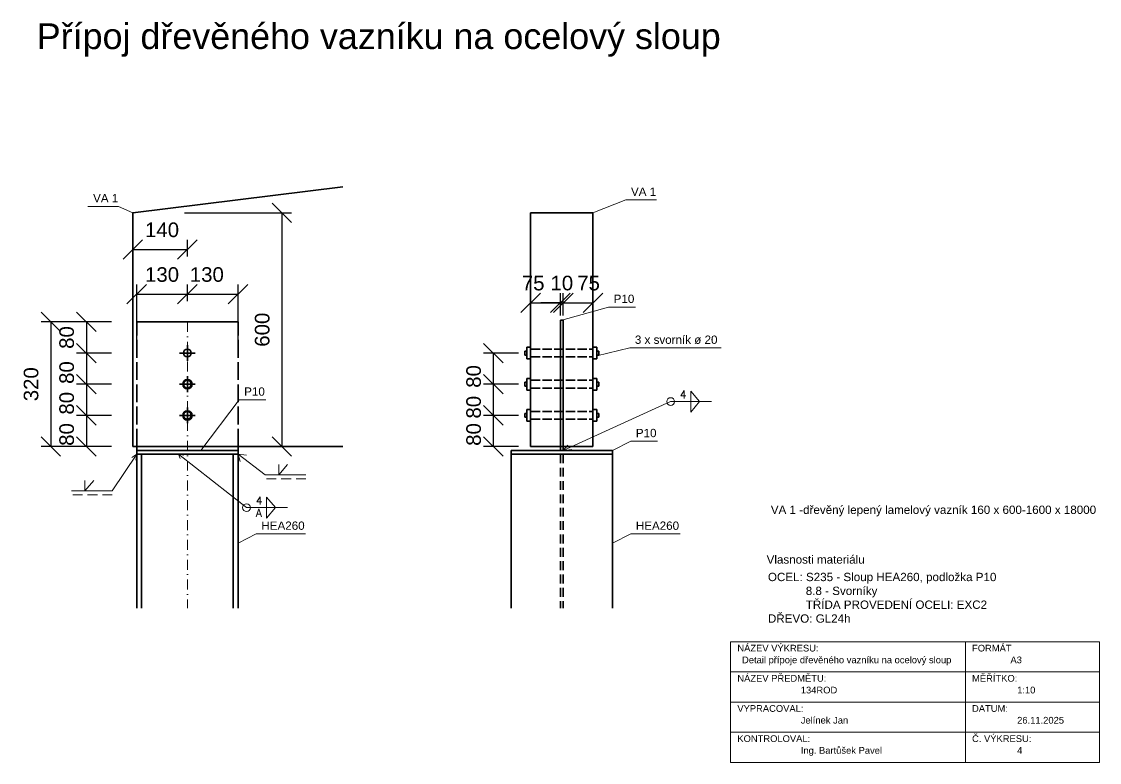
# Model space of a CAD drawing. Header units: millimetres. Extents: x -109904 to 256066, y -215550 to 75535.
# Drawn here: x 95875 to 98642, y 26754 to 28657 of the extents above; entities that cross this region are included whole.
import ezdxf

# ---------------------------------------------------------------- set-up
doc = ezdxf.new("R2010")
doc.units = ezdxf.units.MM
doc.header["$LTSCALE"] = 20
for name, pattern in [('ACAD_ISO02W100', [15, 12, -3]), ('ČERCHOVANÁ', [25.4, 12.7, -6.35, 0, -6.35]), ('ČÁRKOVANÁ', [19.05, 12.7, -6.35])]:
    doc.linetypes.add(name, pattern=pattern)
for name, color, linetype, lineweight in [('Kóty', 4, 'Continuous', 18), ('TENKÁ PLNÁ ČÁRA', 7, 'Continuous', 18), ('TENKÁ ČERCHOVANÁ ČÁRA', 60, 'ČERCHOVANÁ', 18), ('Texty', 255, 'Continuous', 13), ('TLUSTÁ PLNÁ ČÁRA', 2, 'Continuous', 35), ('šrafy', 7, 'Continuous', 13)]:
    doc.layers.add(name, color=color, linetype=linetype, lineweight=lineweight)
doc.styles.get("Standard").update_dxf_attribs({"font": 'arial.ttf'})
doc.dimstyles.new('Rozmery_1_50', dxfattribs={"dimscale": 50, "dimtxt": 0.75, "dimasz": 1, "dimexe": 0.5, "dimexo": 0.625, "dimtad": 1, "dimdec": 0, "dimtxsty": 'Standard', "dimblk": 'OBLIQUE', "dimcen": 2.5, "dimadec": 0, "dimazin": 0, "dimtfac": 1, "dimtdec": 0, "dimtmove": 0, "dimatfit": 3, "dimldrblk": 'OBLIQUE', "dimfxl": 5, "dimfxlon": 1, "dimarcsym": 0})

# ---------------------------------------------------------------- blocks, each defined once
blk = doc.blocks.new('_Oblique')
at = {"color": 0, "linetype": 'ByBlock', "lineweight": -2}
blk.add_line((-0.5, -0.5), (0.5, 0.5), dxfattribs=at)
blk = doc.blocks.new('*D229')
at = {"layer": 'Defpoints', "color": 0, "transparency": 16777216}
for p in [(96137, 27885.6), (95949.7, 27565.6), (96137, 27565.6)]:
    blk.add_point(p, dxfattribs=at)
at = {"layer": 'Kóty', "color": 0, "lineweight": -2, "transparency": 16777216}
for p, q in [((96105.8, 27885.6), (95924.7, 27885.6)), ((95949.7, 27885.6), (95949.7, 27565.6)), ((96105.8, 27565.6), (95924.7, 27565.6))]:
    blk.add_line(p, q, dxfattribs=at)
at = {"layer": 'Kóty', "color": 0, "lineweight": -2, "transparency": 16777216, "xscale": 50, "yscale": 50, "zscale": 50}
for p, rotation in [((95949.7, 27885.6), 90), ((95949.7, 27565.6), 270)]:
    blk.add_blockref('_Oblique', p, dxfattribs=dict(at, rotation=rotation))
at = {"layer": 'Kóty', "color": 0, "transparency": 16777216, "insert": (95899.3, 27725.6), "char_height": 37.5, "attachment_point": 5, "rotation": 90}
blk.add_mtext('320', dxfattribs=at)
blk = doc.blocks.new('*D230')
at = {"layer": 'Defpoints', "color": 0, "transparency": 16777216}
for p in [(96137, 27885.6), (96041.1, 27805.6), (96137, 27805.6)]:
    blk.add_point(p, dxfattribs=at)
at = {"layer": 'Kóty', "color": 0, "lineweight": -2, "transparency": 16777216}
for p, q in [((96105.8, 27885.6), (96016.1, 27885.6)), ((96041.1, 27885.6), (96041.1, 27805.6)), ((96105.8, 27805.6), (96016.1, 27805.6))]:
    blk.add_line(p, q, dxfattribs=at)
at = {"layer": 'Kóty', "color": 0, "lineweight": -2, "transparency": 16777216, "xscale": 50, "yscale": 50, "zscale": 50}
for p, rotation in [((96041.1, 27885.6), 90), ((96041.1, 27805.6), 270)]:
    blk.add_blockref('_Oblique', p, dxfattribs=dict(at, rotation=rotation))
at = {"layer": 'Kóty', "color": 0, "transparency": 16777216, "insert": (95990.7, 27845.6), "char_height": 37.5, "attachment_point": 5, "rotation": 90}
blk.add_mtext('80', dxfattribs=at)
blk = doc.blocks.new('*D231')
at = {"layer": 'Defpoints', "color": 0, "transparency": 16777216}
for p in [(96137, 27805.6), (96041.1, 27725.6), (96137, 27725.6)]:
    blk.add_point(p, dxfattribs=at)
at = {"layer": 'Kóty', "color": 0, "lineweight": -2, "transparency": 16777216}
for p, q in [((96105.8, 27805.6), (96016.1, 27805.6)), ((96041.1, 27805.6), (96041.1, 27725.6)), ((96105.8, 27725.6), (96016.1, 27725.6))]:
    blk.add_line(p, q, dxfattribs=at)
at = {"layer": 'Kóty', "color": 0, "lineweight": -2, "transparency": 16777216, "xscale": 50, "yscale": 50, "zscale": 50}
for p, rotation in [((96041.1, 27805.6), 90), ((96041.1, 27725.6), 270)]:
    blk.add_blockref('_Oblique', p, dxfattribs=dict(at, rotation=rotation))
at = {"layer": 'Kóty', "color": 0, "transparency": 16777216, "insert": (95990.7, 27755.6), "char_height": 37.5, "attachment_point": 5, "rotation": 90}
blk.add_mtext('80', dxfattribs=at)
blk = doc.blocks.new('*D232')
at = {"layer": 'Defpoints', "color": 0, "transparency": 16777216}
for p in [(96137, 27725.6), (96041.1, 27645.6), (96137, 27645.6)]:
    blk.add_point(p, dxfattribs=at)
at = {"layer": 'Kóty', "color": 0, "lineweight": -2, "transparency": 16777216}
for p, q in [((96105.8, 27725.6), (96016.1, 27725.6)), ((96041.1, 27725.6), (96041.1, 27645.6)), ((96105.8, 27645.6), (96016.1, 27645.6))]:
    blk.add_line(p, q, dxfattribs=at)
at = {"layer": 'Kóty', "color": 0, "lineweight": -2, "transparency": 16777216, "xscale": 50, "yscale": 50, "zscale": 50}
for p, rotation in [((96041.1, 27725.6), 90), ((96041.1, 27645.6), 270)]:
    blk.add_blockref('_Oblique', p, dxfattribs=dict(at, rotation=rotation))
at = {"layer": 'Kóty', "color": 0, "transparency": 16777216, "insert": (95990.7, 27676.8), "char_height": 37.5, "attachment_point": 5, "rotation": 90}
blk.add_mtext('80', dxfattribs=at)
blk = doc.blocks.new('*D237')
at = {"layer": 'Defpoints', "color": 0, "transparency": 16777216}
for p in [(96137, 27645.6), (96041.1, 27565.6), (96137, 27565.6)]:
    blk.add_point(p, dxfattribs=at)
at = {"layer": 'Kóty', "color": 0, "lineweight": -2, "transparency": 16777216}
for p, q in [((96105.8, 27645.6), (96016.1, 27645.6)), ((96041.1, 27645.6), (96041.1, 27565.6)), ((96105.8, 27565.6), (96016.1, 27565.6))]:
    blk.add_line(p, q, dxfattribs=at)
at = {"layer": 'Kóty', "color": 0, "lineweight": -2, "transparency": 16777216, "xscale": 50, "yscale": 50, "zscale": 50}
for p, rotation in [((96041.1, 27645.6), 90), ((96041.1, 27565.6), 270)]:
    blk.add_blockref('_Oblique', p, dxfattribs=dict(at, rotation=rotation))
at = {"layer": 'Kóty', "color": 0, "transparency": 16777216, "insert": (95990.7, 27596.6), "char_height": 37.5, "attachment_point": 5, "rotation": 90}
blk.add_mtext('80', dxfattribs=at)
blk = doc.blocks.new('*D238')
at = {"layer": 'Defpoints', "color": 0, "transparency": 16777216}
for p in [(96300.4, 27956.7), (96300.4, 27907.2), (96170.4, 27793.9)]:
    blk.add_point(p, dxfattribs=at)
at = {"layer": 'Kóty', "color": 0, "lineweight": -2, "transparency": 16777216}
for p, q in [((96170.4, 27825.1), (96170.4, 27981.7)), ((96300.4, 27938.5), (96300.4, 27981.7)), ((96170.4, 27956.7), (96300.4, 27956.7))]:
    blk.add_line(p, q, dxfattribs=at)
at = {"layer": 'Kóty', "color": 0, "lineweight": -2, "transparency": 16777216, "xscale": 50, "yscale": 50, "zscale": 50, "rotation": 180}
blk.add_blockref('_Oblique', (96170.4, 27956.7), dxfattribs=at)
at = {"layer": 'Kóty', "color": 0, "lineweight": -2, "transparency": 16777216, "xscale": 50, "yscale": 50, "zscale": 50}
blk.add_blockref('_Oblique', (96300.4, 27956.7), dxfattribs=at)
at = {"layer": 'Kóty', "color": 0, "transparency": 16777216, "insert": (96235.4, 28007.1), "char_height": 37.5, "attachment_point": 5}
blk.add_mtext('130', dxfattribs=at)
blk = doc.blocks.new('*D239')
at = {"layer": 'Defpoints', "color": 0, "transparency": 16777216}
for p in [(96430.6, 27956.7), (96300.4, 27907.2), (96430.6, 27793.9)]:
    blk.add_point(p, dxfattribs=at)
at = {"layer": 'Kóty', "color": 0, "lineweight": -2, "transparency": 16777216}
for p, q in [((96300.4, 27938.5), (96300.4, 27981.7)), ((96430.6, 27825.1), (96430.6, 27981.7)), ((96300.4, 27956.7), (96430.6, 27956.7))]:
    blk.add_line(p, q, dxfattribs=at)
at = {"layer": 'Kóty', "color": 0, "lineweight": -2, "transparency": 16777216, "xscale": 50, "yscale": 50, "zscale": 50, "rotation": 180}
blk.add_blockref('_Oblique', (96300.4, 27956.7), dxfattribs=at)
at = {"layer": 'Kóty', "color": 0, "lineweight": -2, "transparency": 16777216, "xscale": 50, "yscale": 50, "zscale": 50}
blk.add_blockref('_Oblique', (96430.6, 27956.7), dxfattribs=at)
at = {"layer": 'Kóty', "color": 0, "transparency": 16777216, "insert": (96350.4, 28007.1), "char_height": 37.5, "attachment_point": 5}
blk.add_mtext('130', dxfattribs=at)
blk = doc.blocks.new('*D233')
at = {"layer": 'Defpoints', "color": 0, "transparency": 16777216}
for p in [(97181.8, 27805.6), (97085.9, 27725.6), (97181.8, 27725.6)]:
    blk.add_point(p, dxfattribs=at)
at = {"layer": 'Kóty', "color": 0, "lineweight": -2, "transparency": 16777216}
for p, q in [((97150.6, 27805.6), (97060.9, 27805.6)), ((97085.9, 27805.6), (97085.9, 27725.6)), ((97150.6, 27725.6), (97060.9, 27725.6))]:
    blk.add_line(p, q, dxfattribs=at)
at = {"layer": 'Kóty', "color": 0, "lineweight": -2, "transparency": 16777216, "xscale": 50, "yscale": 50, "zscale": 50}
for p, rotation in [((97085.9, 27805.6), 90), ((97085.9, 27725.6), 270)]:
    blk.add_blockref('_Oblique', p, dxfattribs=dict(at, rotation=rotation))
at = {"layer": 'Kóty', "color": 0, "transparency": 16777216, "insert": (97035.5, 27745.6), "char_height": 37.5, "attachment_point": 5, "rotation": 90}
blk.add_mtext('80', dxfattribs=at)
blk = doc.blocks.new('*D234')
at = {"layer": 'Defpoints', "color": 0, "transparency": 16777216}
for p in [(97181.8, 27725.6), (97085.9, 27645.6), (97181.8, 27645.6)]:
    blk.add_point(p, dxfattribs=at)
at = {"layer": 'Kóty', "color": 0, "lineweight": -2, "transparency": 16777216}
for p, q in [((97150.6, 27725.6), (97060.9, 27725.6)), ((97085.9, 27725.6), (97085.9, 27645.6)), ((97150.6, 27645.6), (97060.9, 27645.6))]:
    blk.add_line(p, q, dxfattribs=at)
at = {"layer": 'Kóty', "color": 0, "lineweight": -2, "transparency": 16777216, "xscale": 50, "yscale": 50, "zscale": 50}
for p, rotation in [((97085.9, 27725.6), 90), ((97085.9, 27645.6), 270)]:
    blk.add_blockref('_Oblique', p, dxfattribs=dict(at, rotation=rotation))
at = {"layer": 'Kóty', "color": 0, "transparency": 16777216, "insert": (97035.5, 27666.6), "char_height": 37.5, "attachment_point": 5, "rotation": 90}
blk.add_mtext('80', dxfattribs=at)
blk = doc.blocks.new('*D235')
at = {"layer": 'Defpoints', "color": 0, "transparency": 16777216}
for p in [(97181.8, 27645.6), (97085.9, 27565.6), (97181.8, 27565.6)]:
    blk.add_point(p, dxfattribs=at)
at = {"layer": 'Kóty', "color": 0, "lineweight": -2, "transparency": 16777216}
for p, q in [((97150.6, 27645.6), (97060.9, 27645.6)), ((97085.9, 27645.6), (97085.9, 27565.6)), ((97150.6, 27565.6), (97060.9, 27565.6))]:
    blk.add_line(p, q, dxfattribs=at)
at = {"layer": 'Kóty', "color": 0, "lineweight": -2, "transparency": 16777216, "xscale": 50, "yscale": 50, "zscale": 50}
for p, rotation in [((97085.9, 27645.6), 90), ((97085.9, 27565.6), 270)]:
    blk.add_blockref('_Oblique', p, dxfattribs=dict(at, rotation=rotation))
at = {"layer": 'Kóty', "color": 0, "transparency": 16777216, "insert": (97035.5, 27596.6), "char_height": 37.5, "attachment_point": 5, "rotation": 90}
blk.add_mtext('80', dxfattribs=at)
blk = doc.blocks.new('*D226')
at = {"layer": 'Defpoints', "color": 0, "transparency": 16777216}
for p in [(97258.1, 27934.8), (97181.8, 27871), (97258.1, 27871)]:
    blk.add_point(p, dxfattribs=at)
at = {"layer": 'Kóty', "color": 0, "lineweight": -2, "transparency": 16777216}
for p, q in [((97181.8, 27902.3), (97181.8, 27959.8)), ((97258.1, 27902.3), (97258.1, 27959.8)), ((97181.8, 27934.8), (97258.1, 27934.8))]:
    blk.add_line(p, q, dxfattribs=at)
at = {"layer": 'Kóty', "color": 0, "lineweight": -2, "transparency": 16777216, "xscale": 50, "yscale": 50, "zscale": 50, "rotation": 180}
blk.add_blockref('_Oblique', (97181.8, 27934.8), dxfattribs=at)
at = {"layer": 'Kóty', "color": 0, "lineweight": -2, "transparency": 16777216, "xscale": 50, "yscale": 50, "zscale": 50}
blk.add_blockref('_Oblique', (97258.1, 27934.8), dxfattribs=at)
at = {"layer": 'Kóty', "color": 0, "transparency": 16777216, "insert": (97188.3, 27985.1), "char_height": 37.5, "attachment_point": 5}
blk.add_mtext('75', dxfattribs=at)
blk = doc.blocks.new('*D227')
at = {"layer": 'Defpoints', "color": 0, "transparency": 16777216}
for p in [(97265.6, 27934.8), (97258.1, 27871), (97265.6, 27871)]:
    blk.add_point(p, dxfattribs=at)
at = {"layer": 'Kóty', "color": 0, "lineweight": -2, "transparency": 16777216}
for p, q in [((97258.1, 27902.3), (97258.1, 27959.8)), ((97265.6, 27902.3), (97265.6, 27959.8)), ((97258.1, 27934.8), (97208.1, 27934.8)), ((97258.1, 27934.8), (97265.6, 27934.8)), ((97265.6, 27934.8), (97315.6, 27934.8))]:
    blk.add_line(p, q, dxfattribs=at)
at = {"layer": 'Kóty', "color": 0, "lineweight": -2, "transparency": 16777216, "xscale": 50, "yscale": 50, "zscale": 50}
blk.add_blockref('_Oblique', (97258.1, 27934.8), dxfattribs=at)
at = {"layer": 'Kóty', "color": 0, "lineweight": -2, "transparency": 16777216, "xscale": 50, "yscale": 50, "zscale": 50, "rotation": 180}
blk.add_blockref('_Oblique', (97265.6, 27934.8), dxfattribs=at)
at = {"layer": 'Kóty', "color": 0, "transparency": 16777216, "insert": (97261.8, 27985.2), "char_height": 37.5, "attachment_point": 5}
blk.add_mtext('10', dxfattribs=at)
blk = doc.blocks.new('*D228')
at = {"layer": 'Defpoints', "color": 0, "transparency": 16777216}
for p in [(97341.8, 27934.8), (97265.6, 27871), (97341.8, 27871)]:
    blk.add_point(p, dxfattribs=at)
at = {"layer": 'Kóty', "color": 0, "lineweight": -2, "transparency": 16777216}
for p, q in [((97265.6, 27902.3), (97265.6, 27959.8)), ((97341.8, 27902.3), (97341.8, 27959.8)), ((97265.6, 27934.8), (97341.8, 27934.8))]:
    blk.add_line(p, q, dxfattribs=at)
at = {"layer": 'Kóty', "color": 0, "lineweight": -2, "transparency": 16777216, "xscale": 50, "yscale": 50, "zscale": 50, "rotation": 180}
blk.add_blockref('_Oblique', (97265.6, 27934.8), dxfattribs=at)
at = {"layer": 'Kóty', "color": 0, "lineweight": -2, "transparency": 16777216, "xscale": 50, "yscale": 50, "zscale": 50}
blk.add_blockref('_Oblique', (97341.8, 27934.8), dxfattribs=at)
at = {"layer": 'Kóty', "color": 0, "transparency": 16777216, "insert": (97330.5, 27985.1), "char_height": 37.5, "attachment_point": 5}
blk.add_mtext('75', dxfattribs=at)
blk = doc.blocks.new('*D236')
at = {"layer": 'Defpoints', "color": 0, "transparency": 16777216}
for p in [(96160.4, 28165.6), (96160.4, 27565.6), (96543.1, 27565.6)]:
    blk.add_point(p, dxfattribs=at)
at = {"layer": 'Kóty', "color": 0, "lineweight": -2, "transparency": 16777216}
for p, q in [((96293.1, 28165.6), (96568.1, 28165.6)), ((96543.1, 28165.6), (96543.1, 27565.6)), ((96293.1, 27565.6), (96568.1, 27565.6))]:
    blk.add_line(p, q, dxfattribs=at)
at = {"layer": 'Kóty', "color": 0, "lineweight": -2, "transparency": 16777216, "xscale": 50, "yscale": 50, "zscale": 50}
for p, rotation in [((96543.1, 28165.6), 90), ((96543.1, 27565.6), 270)]:
    blk.add_blockref('_Oblique', p, dxfattribs=dict(at, rotation=rotation))
at = {"layer": 'Kóty', "color": 0, "transparency": 16777216, "insert": (96492.7, 27865.6), "char_height": 37.5, "attachment_point": 5, "rotation": 90}
blk.add_mtext('600', dxfattribs=at)
blk = doc.blocks.new('*D313')
at = {"layer": 'Defpoints', "color": 0, "transparency": 16777216}
for p in [(96300.4, 28071.5), (96300.4, 28022), (96160.4, 27908.7)]:
    blk.add_point(p, dxfattribs=at)
at = {"layer": 'Kóty', "color": 0, "lineweight": -2, "transparency": 16777216}
for p, q in [((96160.4, 27940), (96160.4, 28096.5)), ((96300.4, 28053.3), (96300.4, 28096.5)), ((96160.4, 28071.5), (96300.4, 28071.5))]:
    blk.add_line(p, q, dxfattribs=at)
at = {"layer": 'Kóty', "color": 0, "lineweight": -2, "transparency": 16777216, "xscale": 50, "yscale": 50, "zscale": 50, "rotation": 180}
blk.add_blockref('_Oblique', (96160.4, 28071.5), dxfattribs=at)
at = {"layer": 'Kóty', "color": 0, "lineweight": -2, "transparency": 16777216, "xscale": 50, "yscale": 50, "zscale": 50}
blk.add_blockref('_Oblique', (96300.4, 28071.5), dxfattribs=at)
at = {"layer": 'Kóty', "color": 0, "transparency": 16777216, "insert": (96235.4, 28121.9), "char_height": 37.5, "attachment_point": 5}
blk.add_mtext('140', dxfattribs=at)

msp = doc.modelspace()

# ---------------------------------------------------------------- linework, layer by layer
at = {"layer": 'Kóty'}
msp.add_lwpolyline([(98642.134, 26754.47), (97695.286, 26754.47), (97695.286, 27064.347), (98642.134, 27064.347)], close=True, dxfattribs=at)
for points in [[(98297.826, 27064.347), (98297.826, 26754.47)], [(97695.286, 26986.878), (98642.134, 26986.878)], [(97695.286, 26909.408), (98642.134, 26909.408)], [(97695.286, 26831.939), (98642.134, 26831.939)]]:
    msp.add_lwpolyline(points, dxfattribs=at)
at = {"layer": 'TENKÁ ČERCHOVANÁ ČÁRA', "ltscale": 0.1}
msp.add_line((96300.434, 27885.648), (96300.434, 27150.442), dxfattribs=at)
at = {"layer": 'Texty'}
for p, q in [((97592.667, 27681.118), (97592.667, 27708.162)), ((97592.667, 27708.162), (97615.534, 27681.118)), ((97265.569, 27555.648), (97541.095, 27681.118)), ((97541.095, 27681.118), (97646.111, 27681.118)), ((97592.667, 27681.118), (97592.667, 27654.074)), ((97592.667, 27654.074), (97615.534, 27681.118)), ((96170.434, 27545.648), (96107.635, 27451.573)), ((96277.464, 27545.648), (96452.342, 27408.696)), ((96430.434, 27545.648), (96499.942, 27492.814)), ((96534.931, 27519.859), (96534.931, 27492.814)), ((96534.931, 27492.814), (96557.798, 27519.859)), ((96604.958, 27492.814), (96499.942, 27492.814)), ((96037.608, 27478.617), (96037.608, 27451.573)), ((96037.608, 27451.573), (96060.475, 27478.617)), ((96107.635, 27451.573), (96002.619, 27451.573)), ((96503.915, 27408.696), (96503.915, 27435.741)), ((96503.915, 27435.741), (96526.782, 27408.696)), ((96452.342, 27408.696), (96557.358, 27408.696)), ((96503.915, 27408.696), (96503.915, 27381.652)), ((96503.915, 27381.652), (96526.782, 27408.696))]:
    msp.add_line(p, q, dxfattribs=at)
at = {"layer": 'Texty', "linetype": 'ČÁRKOVANÁ', "ltscale": 0.1}
for p, q in [((96604.958, 27482.836), (96499.942, 27482.836)), ((96107.635, 27441.594), (96002.619, 27441.594))]:
    msp.add_line(p, q, dxfattribs=at)
at = {"layer": 'Texty'}
for centre in [(97541.095, 27681.118), (96452.342, 27408.696)]:
    msp.add_circle(centre, 9.979, dxfattribs=at)
at = {"layer": 'TLUSTÁ PLNÁ ČÁRA'}
for p, q in [((96699.974, 28232.672), (96160.434, 28165.648)), ((96160.434, 27565.648), (96160.434, 28165.648)), ((96160.434, 28165.648), (96160.434, 27845.648)), ((97181.807, 28165.648), (97341.819, 28165.648)), ((97181.807, 28165.648), (97181.819, 27565.648)), ((97341.819, 28165.648), (97341.819, 27565.648)), ((96430.588, 27885.648), (96170.434, 27885.648)), ((97258.069, 27555.648), (97258.069, 27890.222)), ((97258.069, 27890.222), (97265.569, 27890.222)), ((97265.569, 27555.648), (97265.569, 27890.222)), ((96300.434, 27805.648), (96300.434, 27825.648)), ((97171.815, 27805.648), (97171.815, 27820.648)), ((97171.815, 27820.648), (97181.814, 27820.648)), ((97351.819, 27820.648), (97341.819, 27820.648)), ((97351.819, 27805.648), (97351.819, 27820.648)), ((96300.434, 27805.648), (96280.434, 27805.648)), ((96300.434, 27805.648), (96320.434, 27805.648)), ((96300.434, 27805.648), (96300.434, 27785.648)), ((97166.815, 27800.648), (97166.815, 27810.648)), ((97166.815, 27810.648), (97171.815, 27810.648)), ((97171.815, 27800.648), (97166.815, 27800.648)), ((97171.815, 27805.648), (97171.815, 27790.648)), ((97171.815, 27790.648), (97181.815, 27790.648)), ((97181.815, 27795.648), (97181.815, 27805.648)), ((97341.819, 27797.648), (97341.819, 27802.648)), ((97351.819, 27790.648), (97341.819, 27790.648)), ((97351.819, 27810.648), (97356.819, 27810.648)), ((97351.819, 27805.648), (97351.819, 27790.648)), ((97356.819, 27800.648), (97351.819, 27800.648)), ((97356.819, 27810.648), (97356.819, 27800.648)), ((96300.434, 27725.648), (96300.434, 27745.648)), ((97166.816, 27720.648), (97166.816, 27730.648)), ((97166.816, 27730.648), (97171.816, 27730.648)), ((97171.816, 27725.648), (97171.816, 27740.648)), ((97171.816, 27740.648), (97181.816, 27740.648)), ((97351.819, 27740.648), (97341.819, 27740.648)), ((97351.819, 27725.648), (97351.819, 27740.648)), ((97351.819, 27730.648), (97356.819, 27730.648)), ((97356.819, 27730.648), (97356.819, 27720.648)), ((96300.434, 27725.648), (96280.434, 27725.648)), ((96300.434, 27725.648), (96320.434, 27725.648)), ((96300.434, 27725.648), (96300.434, 27705.648)), ((97171.816, 27720.648), (97166.816, 27720.648)), ((97171.816, 27725.648), (97171.816, 27710.648)), ((97171.816, 27710.648), (97181.817, 27710.648)), ((97181.816, 27715.648), (97181.816, 27725.648)), ((97341.819, 27717.648), (97341.819, 27722.648)), ((97351.819, 27710.648), (97341.819, 27710.648)), ((97351.819, 27725.648), (97351.819, 27710.648)), ((97356.819, 27720.648), (97351.819, 27720.648)), ((96300.434, 27645.648), (96300.434, 27665.648)), ((97166.815, 27640.648), (97166.815, 27650.648)), ((97166.815, 27650.648), (97171.815, 27650.648)), ((97171.815, 27645.648), (97171.815, 27660.648)), ((97171.815, 27660.648), (97181.814, 27660.648)), ((97351.819, 27660.648), (97341.819, 27660.648)), ((97351.819, 27645.648), (97351.819, 27660.648)), ((97351.819, 27650.648), (97356.819, 27650.648)), ((97356.819, 27650.648), (97356.819, 27640.648)), ((96300.434, 27645.648), (96280.434, 27645.648)), ((96300.434, 27645.648), (96320.434, 27645.648)), ((96300.434, 27645.648), (96300.434, 27625.648)), ((97171.815, 27640.648), (97166.815, 27640.648)), ((97171.815, 27645.648), (97171.815, 27630.648)), ((97171.815, 27630.648), (97181.815, 27630.648)), ((97341.819, 27637.648), (97341.819, 27642.648)), ((97351.819, 27630.648), (97341.819, 27630.648)), ((97351.819, 27645.648), (97351.819, 27630.648)), ((97356.819, 27640.648), (97351.819, 27640.648)), ((96160.434, 27565.648), (96420.434, 27565.648)), ((96160.434, 27565.648), (96699.974, 27565.648)), ((96170.434, 27555.648), (96170.434, 27565.648)), ((96430.434, 27565.648), (96430.434, 27555.648)), ((97181.819, 27565.648), (97341.819, 27565.648)), ((96170.434, 27545.648), (96170.434, 27555.648)), ((96170.434, 27555.648), (96430.434, 27555.648)), ((96170.434, 27150.442), (96170.434, 27545.648)), ((96170.434, 27545.648), (96182.934, 27545.648)), ((96182.934, 27545.648), (96182.934, 27150.442)), ((96296.684, 27545.648), (96182.934, 27545.648)), ((96296.684, 27545.648), (96417.934, 27545.648)), ((96417.934, 27150.442), (96417.934, 27545.648)), ((96417.934, 27545.648), (96430.434, 27545.648)), ((96430.434, 27555.648), (96430.434, 27545.648)), ((96430.434, 27545.648), (96430.434, 27150.442)), ((97131.819, 27545.648), (97131.819, 27555.648)), ((97131.819, 27555.648), (97391.819, 27555.648)), ((97131.819, 27150.442), (97131.819, 27545.648)), ((97131.819, 27545.648), (97144.319, 27545.648)), ((97258.069, 27545.648), (97144.319, 27545.648)), ((97258.069, 27545.648), (97379.319, 27545.648)), ((97379.319, 27545.648), (97391.819, 27545.648)), ((97391.819, 27555.648), (97391.819, 27545.648)), ((97391.819, 27545.648), (97391.819, 27150.442))]:
    msp.add_line(p, q, dxfattribs=at)
at = {"layer": 'TLUSTÁ PLNÁ ČÁRA', "linetype": 'ACAD_ISO02W100', "ltscale": 0.19}
for p, q in [((96170.434, 27565.648), (96170.434, 27885.648)), ((96430.588, 27565.648), (96430.588, 27885.648))]:
    msp.add_line(p, q, dxfattribs=at)
at = {"layer": 'TLUSTÁ PLNÁ ČÁRA', "linetype": 'ACAD_ISO02W100', "ltscale": 0.1}
for p, q in [((97181.814, 27815.648), (97341.819, 27815.648)), ((97181.815, 27795.648), (97341.819, 27795.648)), ((97181.816, 27735.648), (97341.821, 27735.648)), ((97181.816, 27715.648), (97341.821, 27715.648)), ((97181.818, 27655.648), (97341.823, 27655.648)), ((97181.818, 27635.648), (97341.823, 27635.648))]:
    msp.add_line(p, q, dxfattribs=at)
at = {"layer": 'TLUSTÁ PLNÁ ČÁRA', "linetype": 'ČÁRKOVANÁ', "ltscale": 0.09}
for p, q in [((97258.069, 27545.648), (97258.069, 27150.442)), ((97265.569, 27545.648), (97265.569, 27150.442))]:
    msp.add_line(p, q, dxfattribs=at)
at = {"layer": 'TLUSTÁ PLNÁ ČÁRA'}
for centre, radius in [((96300.434, 27805.648), 10), ((96300.434, 27725.648), 12), ((96300.434, 27725.648), 10), ((96300.434, 27645.648), 12), ((96300.434, 27645.648), 10)]:
    msp.add_circle(centre, radius, dxfattribs=at)
at = {"layer": 'šrafy'}
for p, q in [((96045.279, 28182.358), (96123.764, 28182.358)), ((96123.764, 28182.358), (96160.434, 28165.648)), ((97426.274, 28198.976), (97341.819, 28165.648)), ((97426.274, 28198.976), (97504.76, 28198.976)), ((97381.88, 27923.919), (97261.819, 27890.222)), ((97381.88, 27923.919), (97450.591, 27923.919)), ((97436.274, 27818.976), (97351.819, 27798.148)), ((97436.274, 27818.976), (97671.356, 27818.976)), ((96433.158, 27685.817), (96335.371, 27555.648)), ((96433.158, 27685.817), (96501.87, 27685.817)), ((97265.569, 27555.648), (97277.209, 27568.752)), ((97438.755, 27579.345), (97391.819, 27555.648)), ((97438.755, 27579.345), (97507.466, 27579.345)), ((96170.434, 27545.648), (96157.858, 27537.473)), ((96170.434, 27545.648), (96167.752, 27530.78)), ((96277.464, 27545.648), (96291.038, 27543.384)), ((96277.464, 27545.648), (96281.973, 27534.65)), ((96430.434, 27545.648), (96436.321, 27527.275)), ((96430.434, 27545.648), (96452.151, 27543.092)), ((97265.569, 27555.648), (97287.182, 27557.86)), ((96477.37, 27341.452), (96430.434, 27317.756)), ((96477.37, 27341.452), (96604.088, 27341.452)), ((97438.755, 27341.452), (97391.819, 27317.756)), ((97438.755, 27341.452), (97565.473, 27341.452))]:
    msp.add_line(p, q, dxfattribs=at)

# ---------------------------------------------------------------- texts
at = {"layer": 'Kóty', "color": 1, "insert": (97787.649, 27286.262), "char_height": 21.34106, "attachment_point": 1}
msp.add_mtext_dynamic_manual_height_columns('Vlasnosti materiálu', width=742.62921, gutter_width=2.668, heights=[0], dxfattribs=at)
at = {"layer": 'TENKÁ PLNÁ ČÁRA', "attachment_point": 1}
for s, width, gutter_width, heights, insert, char_height in [('\\A1;Přípoj dřevěného vazníku na ocelový sloup', 3551.59069, 8.242, [953.951], (95913.804, 28652.242), 65.93237), ('\\A1;\\pxi-3,l4,t4;VA 1 ', 1149.58261, 2.668, [308.776], (97418.054, 28230.66), 21.34106), ('\\A1;\\pxi-3,l4,t4;VA 1 ', 1149.58261, 2.668, [308.776], (96037.058, 28214.042), 21.34106), ('\\A1;\\pxi-3,l4,t4;P10', 1149.58261, 2.668, [308.776], (97373.66, 27955.602), 21.34106), ('\\A1;\\pxi-3,l4,t4;3 x svorník ø 2{\\fArial|b0|i0|c238|p34;0}', 1149.58261, 2.668, [308.776], (97428.054, 27850.66), 21.34106), ('\\A1;\\pxi-3,l4,t4;P10', 1149.58261, 2.668, [308.776], (96424.938, 27717.501), 21.34106), ('\\A1;\\pxi-3,l4,t4;P10', 1149.58261, 2.668, [308.776], (97430.535, 27611.029), 21.34106), ('\\A1;\\pxi-3,l4,t4;VA 1 -{\\fArial|b0|i0|c238|p34;dřevěný lepený lamelový} vazník 160 x {\\fArial|b0|i0|c238|p34;600}-1{\\fArial|b0|i0|c238|p34;6}00 x 1{\\fArial|b0|i0|c238|p34;8000\\P\\pi0,l0,tz;} ', 1149.58261, 2.668, [308.776], (97777.104, 27413.944), 21.341059), ('\\A1;\\pxi-3,l4,t4;HEA260', 1149.58261, 2.668, [308.776], (96469.15, 27373.136), 21.34106), ('\\A1;\\pxi-3,l4,t4;HEA260', 1149.58261, 2.668, [308.776], (97430.535, 27373.136), 21.34106), ('\\A1;\\pxi-3,l4,t4;OCEL: S235 - Sloup HEA260, podložka P10\\P^I    8.8 - Svorníky\\P^I    TŘÍDA PROVEDENÍ OCELI: EXC2\\PDŘEVO: GL24h', 1149.58261, 2.668, [308.776], (97769.661, 27241.379), 21.34106), ('\\pxi-3,l4,t4;NÁZEV VÝKRESU:', 345.43285, 2.152, [0], (97695.286, 27056.6), 17.21542), ('\\pxi-3,l4,t4;FORMÁT ', 345.43285, 2.152, [0], (98297.826, 27056.6), 17.21542), ('Detail přípoje dřevěného vazníku na ocelový sloup', 687.31795, 2.152, [35.108], (97724.577, 27026.385), 17.21542), ('A{\\fArial|b0|i0|c238|p34;3}', 345.43285, 2.152, [0], (98413.638, 27026.385), 17.21542), ('\\pxi-3,l4,t4;NÁZEV PŘEDMĚTU:', 345.43285, 2.152, [0], (97695.286, 26979.131), 17.21542), ('\\pxi-3,l4,t4;MĚŘÍTKO: ^I', 345.43285, 2.152, [0], (98297.826, 26979.131), 17.21542), ('\\pxi-3,l4,t4;134ROD', 345.43285, 2.152, [0], (97858.188, 26948.916), 17.21542), ('\\pxi-3,l4,t4;1:10', 345.43285, 2.152, [0], (98413.638, 26948.916), 17.21542), ('\\pxi-3,l4,t4;VYPRACOVAL:', 345.43285, 2.152, [0], (97695.286, 26901.661), 17.21542), ('\\pxi-3,l4,t4;DATUM: ^I^I', 345.43285, 2.152, [0], (98297.826, 26901.661), 17.21542), ('\\pxi-3,l4,t4;{\\fArial|b0|i0|c238|p34;Jelínek Jan}', 345.43285, 2.152, [0], (97858.188, 26871.447), 17.21542), ('\\pxi-3,l4,t4;{\\fArial|b0|i0|c238|p34;26.11.2025}', 345.43285, 2.152, [0], (98413.638, 26871.447), 17.21542), ('\\pxi-3,l4,t4;KONTROLOVAL:', 345.43285, 2.152, [0], (97695.286, 26824.192), 17.21542), ('\\pxi-3,l4,t4;Č. VÝKRESU:^I', 345.43285, 2.152, [0], (98297.826, 26824.192), 17.21542), ('\\pxi-3,l4,t4;Ing. {\\fArial|b0|i0|c238|p34;Bartůšek Pavel}', 345.43285, 2.152, [0], (97858.188, 26793.977), 17.21542), ('\\pxi-3,l4,t4;4', 345.43285, 2.152, [0], (98413.638, 26793.977), 17.21542)]:
    msp.add_mtext_dynamic_manual_height_columns(s, width=width, gutter_width=gutter_width, heights=heights, dxfattribs=dict(at, insert=insert, char_height=char_height))
at = {"layer": 'Texty', "char_height": 20, "attachment_point": 1}
for s, insert in [('{\\Fromans|c238;4}', (97564.679, 27709.113)), ('{\\Fromans|c238;4}', (96475.926, 27436.691)), ('{\\Fromans|c238;A}', (96475.926, 27405.336))]:
    msp.add_mtext_dynamic_manual_height_columns(s, width=193.12271, gutter_width=12.5, heights=[0], dxfattribs=dict(at, insert=insert))

# ---------------------------------------------------------------- dimensions: what is measured, and where the dimension line sits
at = {"layer": 'Kóty'}
for base, p1, p2, picture, middle in [((96543.088, 27565.648), (96160.434, 28165.648), (96160.434, 27565.648), '*D236', (96543.088, 27865.648)), ((96041.073, 27805.648), (96137.03, 27885.648), (96137.03, 27805.648), '*D230', (96041.073, 27845.648))]:
    dim = msp.add_linear_dim(base=base, p1=p1, p2=p2, angle=90, dimstyle='Rozmery_1_50', dxfattribs=at)
    dim.commit()
    dim.dimension.update_dxf_attribs({"geometry": picture, "text_midpoint": middle, "dimtype": 160})
for base, p1, p2, picture, middle in [((96300.434, 28071.492), (96160.434, 27908.709), (96300.434, 28022.023), '*D313', (96235.434, 28071.492)), ((96300.434, 27956.68), (96170.434, 27793.897), (96300.434, 27907.211), '*D238', (96235.434, 27956.68))]:
    dim = msp.add_linear_dim(base=base, p1=p1, p2=p2, dimstyle='Rozmery_1_50', dxfattribs=at)
    dim.commit()
    dim.dimension.update_dxf_attribs({"geometry": picture, "text_midpoint": middle, "dimtype": 160})
dim = msp.add_linear_dim(base=(96430.588, 27956.68), p1=(96300.434, 27907.211), p2=(96430.588, 27793.897), dimstyle='Rozmery_1_50', override={"dimtmove": 1}, dxfattribs=at)
dim.commit()
dim.dimension.update_dxf_attribs({"geometry": '*D239', "text_midpoint": (96350.434, 27956.68), "dimtype": 160})
dim = msp.add_linear_dim(base=(97258.069, 27934.796), p1=(97181.819, 27871.048), p2=(97258.069, 27871.048), text='75', dimstyle='Rozmery_1_50', dxfattribs=at)
dim.commit()
dim.dimension.update_dxf_attribs({"geometry": '*D226', "text_midpoint": (97188.281, 27934.796), "dimtype": 160})
for base, p1, p2, text, picture, middle in [((97265.569, 27934.796), (97258.069, 27871.048), (97265.569, 27871.048), '10', '*D227', (97261.819, 27934.796)), ((97341.819, 27934.796), (97265.569, 27871.048), (97341.819, 27871.048), '75', '*D228', (97330.527, 27934.796))]:
    dim = msp.add_linear_dim(base=base, p1=p1, p2=p2, text=text, dimstyle='Rozmery_1_50', override={"dimtmove": 1}, dxfattribs=at)
    dim.commit()
    dim.dimension.update_dxf_attribs({"geometry": picture, "text_midpoint": middle, "dimtype": 160})
dim = msp.add_linear_dim(base=(95949.748, 27565.648), p1=(96137.03, 27885.648), p2=(96137.03, 27565.648), angle=90, dimstyle='Rozmery_1_50', dxfattribs=at)
dim.commit()
dim.dimension.update_dxf_attribs({"geometry": '*D229', "text_midpoint": (95899.339, 27725.648)})
for base, p1, p2, picture, middle in [((96041.073, 27725.648), (96137.03, 27805.648), (96137.03, 27725.648), '*D231', (96041.073, 27755.648)), ((97085.863, 27725.648), (97181.815, 27805.648), (97181.819, 27725.648), '*D233', (97085.863, 27745.648)), ((96041.073, 27645.648), (96137.03, 27725.648), (96137.03, 27645.648), '*D232', (96041.073, 27676.806)), ((97085.863, 27645.648), (97181.816, 27725.648), (97181.818, 27645.648), '*D234', (97085.863, 27666.575)), ((96041.073, 27565.648), (96137.03, 27645.648), (96137.03, 27565.648), '*D237', (96041.073, 27596.575)), ((97085.863, 27565.648), (97181.818, 27645.648), (97181.819, 27565.648), '*D235', (97085.863, 27596.575))]:
    dim = msp.add_linear_dim(base=base, p1=p1, p2=p2, angle=90, dimstyle='Rozmery_1_50', override={"dimtmove": 1}, dxfattribs=at)
    dim.commit()
    dim.dimension.update_dxf_attribs({"geometry": picture, "text_midpoint": middle, "dimtype": 160})

doc.saveas('drawing.dxf')
